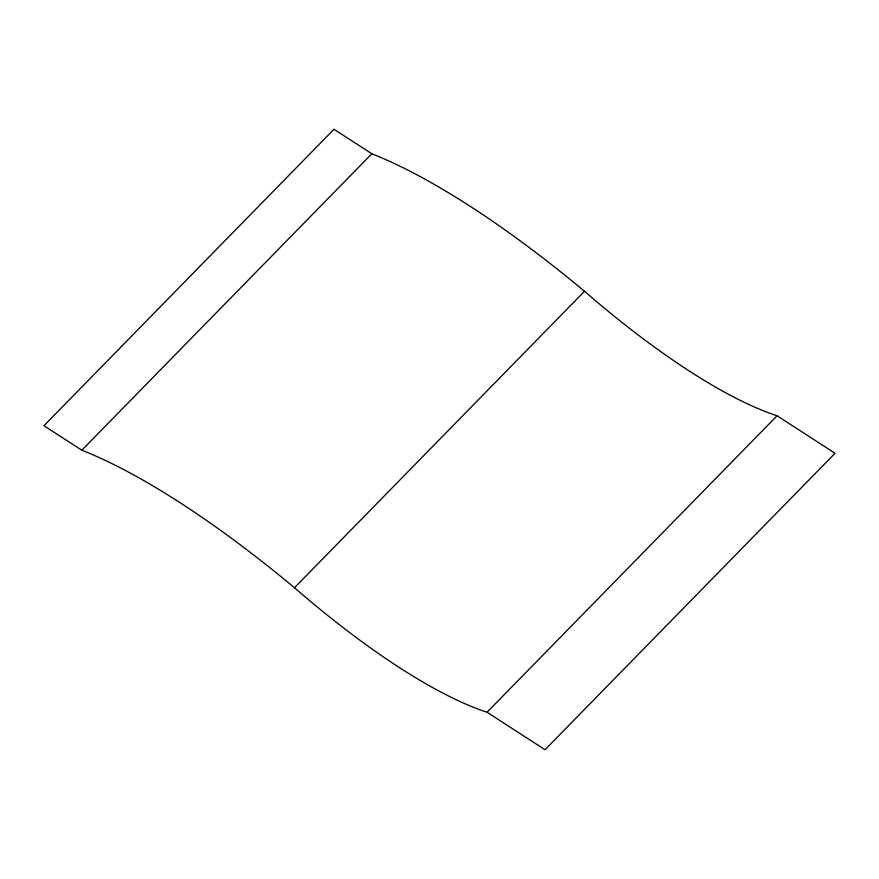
<?xml version="1.0" encoding="UTF-8"?>
<svg xmlns="http://www.w3.org/2000/svg" width="879" height="879" viewBox="0 0 879 879"><rect width="100%" height="100%" fill="white"/><g stroke="black" fill="none" stroke-linecap="round" stroke-linejoin="round"><path stroke-width="1.32" d="M81.824 450.213L371.839 153.759A445.565 120.928 44.4 0 1 584.513 291.268A340.744 92.482 44.4 0 0 777.069 415.778L835.05 453.267L545.035 749.732L487.043 712.243A340.744 92.482 44.4 0 1 294.487 587.732A445.565 120.928 44.4 0 0 81.824 450.213L43.95 425.733L333.965 129.268L371.839 153.759M294.487 587.732L584.513 291.268M487.043 712.243L777.069 415.778"/></g></svg>
